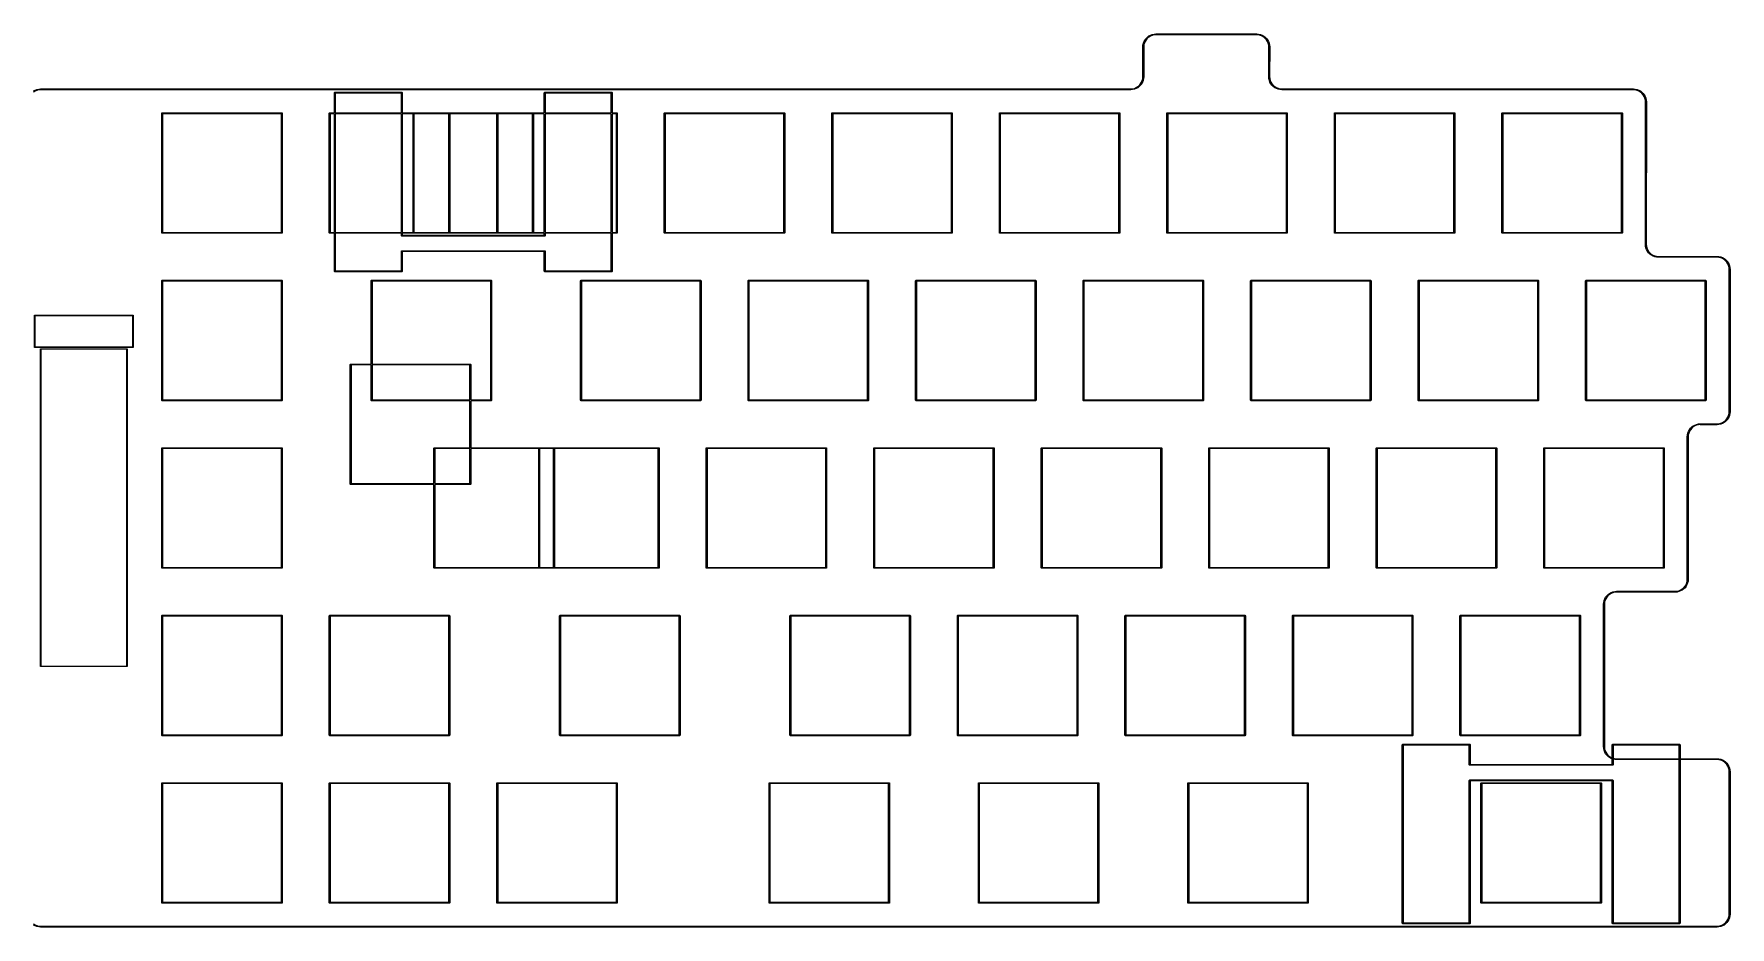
# Model space of a CAD drawing. Extents: x 19 to 403, y -177 to -75.
# Drawn here: x 210.4 to 403.3, y -177.1 to -75.5 of the extents above; entities that cross this region are included whole.
import ezdxf

# ---------------------------------------------------------------- set-up
doc = ezdxf.new("R2010")
doc.units = 0
doc.layers.add('BLACK', color=7, linetype='CONTINUOUS')

msp = doc.modelspace()

# ---------------------------------------------------------------- linework, layer by layer
at = {"layer": 'BLACK', "linetype": 'CONTINUOUS'}
for p, q in [((336.497, -76.9313), (336.512, -76.7209)), ((336.497, -80.3308), (336.497, -76.9313)), ((336.497, -76.9313), (336.497, -76.9313)), ((336.497, -76.9313), (336.497, -76.9313)), ((336.512, -76.7209), (336.557, -76.5147)), ((336.557, -76.5147), (336.63, -76.317)), ((336.609, -76.715), (336.593, -76.9227)), ((336.593, -76.9227), (336.597, -76.9313)), ((336.597, -76.9313), (336.597, -80.3308)), ((336.66, -76.5039), (336.609, -76.715)), ((336.63, -76.317), (336.731, -76.1318)), ((336.743, -76.3034), (336.66, -76.5039)), ((336.731, -76.1318), (336.858, -75.9629)), ((336.856, -76.1184), (336.743, -76.3034)), ((336.997, -75.9533), (336.856, -76.1184)), ((336.858, -75.9629), (337.007, -75.8137)), ((337.162, -75.8124), (336.997, -75.9533)), ((337.007, -75.8137), (337.176, -75.6873)), ((337.347, -75.699), (337.162, -75.8124)), ((337.176, -75.6873), (337.361, -75.5862)), ((337.548, -75.616), (337.347, -75.699)), ((337.361, -75.5862), (337.559, -75.5124)), ((337.759, -75.5653), (337.548, -75.616)), ((337.559, -75.5124), (337.765, -75.4676)), ((337.967, -75.549), (337.759, -75.5653)), ((337.765, -75.4676), (337.975, -75.4525)), ((337.975, -75.5526), (337.967, -75.549)), ((337.975, -75.4525), (337.975, -75.4526)), ((337.975, -75.4526), (337.975, -75.4526)), ((337.975, -75.4526), (337.975, -75.4526)), ((337.975, -75.4526), (349.44, -75.4561)), ((349.44, -75.5561), (337.975, -75.5526)), ((349.44, -75.4561), (349.44, -75.4561)), ((349.44, -75.4561), (349.65, -75.4712)), ((349.448, -75.5525), (349.44, -75.5561)), ((349.44, -75.5561), (349.44, -75.5561)), ((349.44, -75.5561), (349.44, -75.5561)), ((349.656, -75.5689), (349.448, -75.5525)), ((349.65, -75.4712), (349.856, -75.516)), ((349.867, -75.6195), (349.656, -75.5689)), ((349.856, -75.516), (350.054, -75.5898)), ((350.068, -75.7026), (349.867, -75.6195)), ((350.054, -75.5898), (350.239, -75.6909)), ((350.253, -75.816), (350.068, -75.7026)), ((350.239, -75.6909), (350.408, -75.8173)), ((350.418, -75.9569), (350.253, -75.816)), ((350.408, -75.8173), (350.557, -75.9665)), ((350.559, -76.122), (350.418, -75.9569)), ((350.557, -75.9665), (350.684, -76.1354)), ((350.672, -76.307), (350.559, -76.122)), ((350.755, -76.5075), (350.672, -76.307)), ((350.684, -76.1354), (350.785, -76.3206)), ((350.806, -76.7185), (350.755, -76.5075)), ((350.785, -76.3206), (350.859, -76.5182)), ((350.822, -76.9262), (350.806, -76.7185)), ((350.817, -80.327), (350.819, -76.9348)), ((350.819, -76.9348), (350.822, -76.9262)), ((350.859, -76.5182), (350.903, -76.7244)), ((350.903, -76.7244), (350.919, -76.9348)), ((350.919, -76.9349), (350.917, -80.3172)), ((350.919, -76.9348), (350.919, -76.9348)), ((350.919, -76.9348), (350.919, -76.9348)), ((350.919, -76.9348), (350.919, -76.9349)), ((336.238, -81.1421), (336.351, -80.9574)), ((336.351, -80.9574), (336.434, -80.7573)), ((336.464, -80.9439), (336.363, -81.1288)), ((336.434, -80.7573), (336.485, -80.5467)), ((336.538, -80.7466), (336.464, -80.9439)), ((336.485, -80.5467), (336.501, -80.3394)), ((336.501, -80.3394), (336.497, -80.3308)), ((336.582, -80.5409), (336.538, -80.7466)), ((336.597, -80.3308), (336.582, -80.5409)), ((336.597, -80.3308), (336.597, -80.3308)), ((336.597, -80.3308), (336.597, -80.3308)), ((350.821, -80.3362), (350.817, -80.327)), ((350.835, -80.5348), (350.821, -80.3362)), ((350.88, -80.7409), (350.835, -80.5348)), ((350.954, -80.9386), (350.88, -80.7409)), ((350.92, -80.3243), (350.916, -80.333)), ((350.916, -80.333), (350.933, -80.5407)), ((350.917, -80.3172), (350.92, -80.3243)), ((350.933, -80.5407), (350.983, -80.7517)), ((351.055, -81.1238), (350.954, -80.9386)), ((350.983, -80.7517), (351.067, -80.9522)), ((351.067, -80.9522), (351.18, -81.1372)), ((210.511, -81.9551), (210.326, -82.0685)), ((210.339, -81.9434), (210.524, -81.8423)), ((210.711, -81.8721), (210.511, -81.9551)), ((210.524, -81.8423), (210.722, -81.7685)), ((210.922, -81.8214), (210.711, -81.8721)), ((210.722, -81.7685), (210.928, -81.7237)), ((211.13, -81.805), (210.922, -81.8214)), ((210.928, -81.7237), (211.13, -81.7092)), ((211.13, -81.7092), (211.137, -81.7062)), ((211.139, -81.8087), (211.13, -81.805)), ((211.137, -81.7062), (211.143, -81.7087)), ((335.122, -81.8069), (211.139, -81.8087)), ((211.139, -81.8087), (211.139, -81.8087)), ((211.143, -81.7087), (335.122, -81.7069)), ((244.552, -82.1372), (244.567, -82.1019)), ((244.552, -84.4312), (244.552, -82.1372)), ((244.567, -82.1019), (244.602, -82.0872)), ((244.602, -82.0872), (252.222, -82.0872)), ((244.652, -82.1872), (244.652, -84.4312)), ((252.172, -82.1872), (244.652, -82.1872)), ((252.172, -84.4312), (252.172, -82.1872)), ((252.222, -82.0872), (252.257, -82.1019)), ((252.257, -82.1019), (252.272, -82.1372)), ((252.272, -82.1372), (252.272, -84.4312)), ((268.428, -82.1372), (268.443, -82.1019)), ((268.428, -84.4312), (268.428, -82.1372)), ((268.443, -82.1019), (268.478, -82.0872)), ((268.478, -82.0872), (276.098, -82.0872)), ((268.528, -82.1872), (268.528, -84.4312)), ((276.048, -82.1872), (268.528, -82.1872)), ((276.048, -84.4312), (276.048, -82.1872)), ((276.098, -82.0872), (276.133, -82.1019)), ((276.133, -82.1019), (276.148, -82.1372)), ((276.148, -82.1372), (276.148, -84.4312)), ((335.122, -81.7069), (335.122, -81.7069)), ((335.122, -81.7069), (335.13, -81.7104)), ((335.332, -81.7918), (335.122, -81.8068)), ((335.122, -81.8068), (335.122, -81.8069)), ((335.122, -81.8069), (335.122, -81.8069)), ((335.122, -81.8069), (335.122, -81.8069)), ((335.13, -81.7104), (335.338, -81.6941)), ((335.537, -81.747), (335.332, -81.7918)), ((335.338, -81.6941), (335.548, -81.6435)), ((335.735, -81.6734), (335.537, -81.747)), ((335.548, -81.6435), (335.748, -81.5606)), ((335.92, -81.5725), (335.735, -81.6734)), ((335.748, -81.5606), (335.933, -81.4474)), ((336.088, -81.4463), (335.92, -81.5725)), ((335.933, -81.4474), (336.098, -81.3068)), ((336.237, -81.2973), (336.088, -81.4463)), ((336.098, -81.3068), (336.238, -81.1421)), ((336.363, -81.1288), (336.237, -81.2973)), ((351.181, -81.2927), (351.055, -81.1238)), ((351.18, -81.1372), (351.321, -81.3022)), ((351.33, -81.4418), (351.181, -81.2927)), ((351.321, -81.3022), (351.486, -81.4432)), ((351.499, -81.5683), (351.33, -81.4418)), ((351.486, -81.4432), (351.671, -81.5566)), ((351.685, -81.6694), (351.499, -81.5683)), ((351.671, -81.5566), (351.871, -81.6396)), ((351.882, -81.7431), (351.685, -81.6694)), ((351.871, -81.6396), (352.082, -81.6903)), ((352.088, -81.788), (351.882, -81.7431)), ((352.082, -81.6903), (352.29, -81.7067)), ((352.299, -81.8031), (352.088, -81.788)), ((352.29, -81.7067), (352.299, -81.7031)), ((352.299, -81.7031), (392.276, -81.7096)), ((392.276, -81.8096), (352.299, -81.8031)), ((392.276, -81.7096), (392.486, -81.7246)), ((392.284, -81.806), (392.276, -81.8096)), ((392.276, -81.8096), (392.276, -81.8096)), ((392.492, -81.8224), (392.284, -81.806)), ((392.486, -81.7246), (392.692, -81.7695)), ((392.703, -81.873), (392.492, -81.8224)), ((392.692, -81.7695), (392.89, -81.8432)), ((392.904, -81.9561), (392.703, -81.873)), ((392.89, -81.8432), (393.075, -81.9444)), ((393.089, -82.0695), (392.904, -81.9561)), ((393.075, -81.9444), (393.244, -82.0708)), ((393.254, -82.2104), (393.089, -82.0695)), ((393.244, -82.0708), (393.393, -82.22)), ((393.395, -82.3754), (393.254, -82.2104)), ((393.393, -82.22), (393.52, -82.3889)), ((393.508, -82.5605), (393.395, -82.3754)), ((393.591, -82.761), (393.508, -82.5605)), ((393.52, -82.3889), (393.621, -82.574)), ((393.642, -82.972), (393.591, -82.761)), ((393.621, -82.574), (393.694, -82.7717)), ((393.694, -82.7717), (393.739, -82.9779)), ((224.925, -84.4813), (224.94, -84.4459)), ((224.925, -98.0812), (224.925, -84.4813)), ((224.94, -84.4459), (224.975, -84.4312)), ((224.975, -84.4312), (238.575, -84.4312)), ((225.025, -84.5312), (225.025, -98.0312)), ((238.525, -84.5312), (225.025, -84.5312)), ((238.525, -98.0312), (238.525, -84.5312)), ((238.575, -84.4312), (238.61, -84.4459)), ((238.61, -84.4459), (238.625, -84.4813)), ((238.625, -84.4813), (238.625, -98.0812)), ((243.975, -84.4813), (243.99, -84.4459)), ((243.975, -98.0812), (243.975, -84.4813)), ((243.99, -84.4459), (244.025, -84.4312)), ((244.025, -84.4312), (244.552, -84.4312)), ((244.075, -84.5312), (244.075, -98.0312)), ((244.552, -84.5312), (244.075, -84.5312)), ((244.552, -98.0312), (244.552, -84.5312)), ((244.652, -84.4312), (252.172, -84.4312)), ((244.652, -84.5312), (244.652, -98.0312)), ((252.172, -84.5312), (244.652, -84.5312)), ((252.172, -98.0312), (252.172, -84.5312)), ((252.272, -84.4312), (268.428, -84.4312)), ((252.272, -84.5312), (252.272, -98.0312)), ((253.5, -84.5312), (252.272, -84.5312)), ((253.5, -98.0312), (253.5, -84.5312)), ((253.6, -84.5312), (253.6, -98.0312)), ((257.575, -84.5312), (253.6, -84.5312)), ((257.575, -98.0312), (257.575, -84.5312)), ((257.675, -84.5312), (257.675, -98.0312)), ((263.025, -84.5312), (257.675, -84.5312)), ((263.025, -98.0312), (263.025, -84.5312)), ((263.125, -84.5312), (263.125, -98.0312)), ((267.1, -84.5312), (263.125, -84.5312)), ((267.1, -98.0312), (267.1, -84.5312)), ((267.2, -84.5312), (267.2, -98.0312)), ((268.428, -84.5312), (267.2, -84.5312)), ((268.428, -98.0312), (268.428, -84.5312)), ((268.528, -84.4312), (276.048, -84.4312)), ((268.528, -84.5312), (268.528, -98.0312)), ((276.048, -84.5312), (268.528, -84.5312)), ((276.048, -98.0312), (276.048, -84.5312)), ((276.148, -84.4312), (276.675, -84.4312)), ((276.148, -84.5312), (276.148, -98.0312)), ((276.625, -84.5312), (276.148, -84.5312)), ((276.625, -98.0312), (276.625, -84.5312)), ((276.675, -84.4312), (276.71, -84.4459)), ((276.71, -84.4459), (276.725, -84.4813)), ((276.725, -84.4813), (276.725, -98.0812)), ((282.075, -84.4813), (282.09, -84.4459)), ((282.075, -98.0812), (282.075, -84.4813)), ((282.09, -84.4459), (282.125, -84.4312)), ((282.125, -84.4312), (295.725, -84.4312)), ((282.175, -84.5312), (282.175, -98.0312)), ((295.675, -84.5312), (282.175, -84.5312)), ((295.675, -98.0312), (295.675, -84.5312)), ((295.725, -84.4312), (295.76, -84.4459)), ((295.76, -84.4459), (295.775, -84.4813)), ((295.775, -84.4813), (295.775, -98.0812)), ((301.125, -84.4813), (301.14, -84.4459)), ((301.125, -98.0812), (301.125, -84.4813)), ((301.14, -84.4459), (301.175, -84.4312)), ((301.175, -84.4312), (314.775, -84.4312)), ((301.225, -84.5312), (301.225, -98.0312)), ((314.725, -84.5312), (301.225, -84.5312)), ((314.725, -98.0312), (314.725, -84.5312)), ((314.775, -84.4312), (314.81, -84.4459)), ((314.81, -84.4459), (314.825, -84.4813)), ((314.825, -84.4813), (314.825, -98.0812)), ((320.175, -84.4813), (320.19, -84.4459)), ((320.175, -98.0812), (320.175, -84.4813)), ((320.19, -84.4459), (320.225, -84.4312)), ((320.225, -84.4312), (333.825, -84.4312)), ((320.275, -84.5312), (320.275, -98.0312)), ((333.775, -84.5312), (320.275, -84.5312)), ((333.775, -98.0312), (333.775, -84.5312)), ((333.825, -84.4312), (333.86, -84.4459)), ((333.86, -84.4459), (333.875, -84.4813)), ((333.875, -84.4813), (333.875, -98.0812)), ((339.225, -84.4813), (339.24, -84.4459)), ((339.225, -98.0812), (339.225, -84.4813)), ((339.24, -84.4459), (339.275, -84.4312)), ((339.275, -84.4312), (352.875, -84.4312)), ((339.325, -84.5312), (339.325, -98.0312)), ((352.825, -84.5312), (339.325, -84.5312)), ((352.825, -98.0312), (352.825, -84.5312)), ((352.875, -84.4312), (352.91, -84.4459)), ((352.91, -84.4459), (352.925, -84.4813)), ((352.925, -84.4813), (352.925, -98.0812)), ((358.275, -84.4813), (358.29, -84.4459)), ((358.275, -98.0812), (358.275, -84.4813)), ((358.29, -84.4459), (358.325, -84.4312)), ((358.325, -84.4312), (371.925, -84.4312)), ((358.375, -84.5312), (358.375, -98.0312)), ((371.875, -84.5312), (358.375, -84.5312)), ((371.875, -98.0312), (371.875, -84.5312)), ((371.925, -84.4312), (371.96, -84.4459)), ((371.96, -84.4459), (371.975, -84.4813)), ((371.975, -84.4813), (371.975, -98.0812)), ((377.325, -84.4813), (377.34, -84.4459)), ((377.325, -98.0812), (377.325, -84.4813)), ((377.34, -84.4459), (377.375, -84.4312)), ((377.375, -84.4312), (390.975, -84.4312)), ((377.425, -84.5312), (377.425, -98.0312)), ((390.925, -84.5312), (377.425, -84.5312)), ((390.925, -98.0312), (390.925, -84.5312)), ((390.975, -84.4312), (391.01, -84.4459)), ((391.01, -84.4459), (391.025, -84.4813)), ((391.025, -84.4813), (391.025, -98.0812)), ((393.658, -83.1797), (393.642, -82.972)), ((393.65, -99.3763), (393.654, -83.1883)), ((393.654, -83.1883), (393.658, -83.1797)), ((393.739, -82.9779), (393.754, -83.1883)), ((393.754, -83.1883), (393.75, -99.3764)), ((393.754, -83.1883), (393.754, -83.1883)), ((393.754, -83.1883), (393.754, -83.1883)), ((393.754, -83.1883), (393.754, -83.1883)), ((224.94, -98.1166), (224.925, -98.0812)), ((224.975, -98.1312), (224.94, -98.1166)), ((238.575, -98.1312), (224.975, -98.1312)), ((225.025, -98.0312), (238.525, -98.0312)), ((238.61, -98.1166), (238.575, -98.1312)), ((238.625, -98.0812), (238.61, -98.1166)), ((243.99, -98.1166), (243.975, -98.0812)), ((244.025, -98.1312), (243.99, -98.1166)), ((244.552, -98.1312), (244.025, -98.1312)), ((244.075, -98.0312), (244.552, -98.0312)), ((244.552, -102.457), (244.552, -98.1312)), ((244.652, -98.0312), (252.172, -98.0312)), ((252.172, -98.1312), (244.652, -98.1312)), ((244.652, -98.1312), (244.652, -102.407)), ((252.172, -98.3932), (252.172, -98.1312)), ((252.272, -98.0312), (253.5, -98.0312)), ((268.428, -98.1312), (252.272, -98.1312)), ((252.272, -98.1312), (252.272, -98.3432)), ((252.272, -98.3432), (268.428, -98.3432)), ((253.6, -98.0312), (257.575, -98.0312)), ((257.675, -98.0312), (263.025, -98.0312)), ((263.125, -98.0312), (267.1, -98.0312)), ((267.2, -98.0312), (268.428, -98.0312)), ((268.428, -98.3432), (268.428, -98.1312)), ((268.528, -98.0312), (276.048, -98.0312)), ((276.048, -98.1312), (268.528, -98.1312)), ((268.528, -98.1312), (268.528, -98.3932)), ((276.048, -102.407), (276.048, -98.1312)), ((276.148, -98.0312), (276.625, -98.0312)), ((276.675, -98.1312), (276.148, -98.1312)), ((276.148, -98.1312), (276.148, -102.457)), ((276.71, -98.1166), (276.675, -98.1312)), ((276.725, -98.0812), (276.71, -98.1166)), ((282.09, -98.1166), (282.075, -98.0812)), ((282.125, -98.1312), (282.09, -98.1166)), ((295.725, -98.1312), (282.125, -98.1312)), ((282.175, -98.0312), (295.675, -98.0312)), ((295.76, -98.1166), (295.725, -98.1312)), ((295.775, -98.0812), (295.76, -98.1166)), ((301.14, -98.1166), (301.125, -98.0812)), ((301.175, -98.1312), (301.14, -98.1166)), ((314.775, -98.1312), (301.175, -98.1312)), ((301.225, -98.0312), (314.725, -98.0312)), ((314.81, -98.1166), (314.775, -98.1312)), ((314.825, -98.0812), (314.81, -98.1166)), ((320.19, -98.1166), (320.175, -98.0812)), ((320.225, -98.1312), (320.19, -98.1166)), ((333.825, -98.1312), (320.225, -98.1312)), ((320.275, -98.0312), (333.775, -98.0312)), ((333.86, -98.1166), (333.825, -98.1312)), ((333.875, -98.0812), (333.86, -98.1166)), ((339.24, -98.1166), (339.225, -98.0812)), ((339.275, -98.1312), (339.24, -98.1166)), ((352.875, -98.1312), (339.275, -98.1312)), ((339.325, -98.0312), (352.825, -98.0312)), ((352.91, -98.1166), (352.875, -98.1312)), ((352.925, -98.0812), (352.91, -98.1166)), ((358.29, -98.1166), (358.275, -98.0812)), ((358.325, -98.1312), (358.29, -98.1166)), ((371.925, -98.1312), (358.325, -98.1312)), ((358.375, -98.0312), (371.875, -98.0312)), ((371.96, -98.1166), (371.925, -98.1312)), ((371.975, -98.0812), (371.96, -98.1166)), ((377.34, -98.1166), (377.325, -98.0812)), ((377.375, -98.1312), (377.34, -98.1166)), ((390.975, -98.1312), (377.375, -98.1312)), ((377.425, -98.0312), (390.925, -98.0312)), ((391.01, -98.1166), (390.975, -98.1312)), ((391.025, -98.0812), (391.01, -98.1166)), ((252.187, -98.4286), (252.172, -98.3932)), ((252.172, -100.171), (252.187, -100.136)), ((252.172, -102.407), (252.172, -100.171)), ((252.222, -98.4432), (252.187, -98.4286)), ((252.187, -100.136), (252.222, -100.121)), ((268.478, -98.4432), (252.222, -98.4432)), ((252.222, -100.121), (268.478, -100.121)), ((268.428, -100.221), (252.272, -100.221)), ((252.272, -100.221), (252.272, -102.457)), ((268.428, -102.457), (268.428, -100.221)), ((268.513, -98.4286), (268.478, -98.4432)), ((268.478, -100.121), (268.513, -100.136)), ((268.528, -98.3932), (268.513, -98.4286)), ((268.513, -100.136), (268.528, -100.171)), ((268.528, -100.171), (268.528, -102.407)), ((393.65, -99.3764), (393.65, -99.3763)), ((393.665, -99.5868), (393.65, -99.3764)), ((393.65, -99.3764), (393.65, -99.3764)), ((393.65, -99.3764), (393.65, -99.3764)), ((393.71, -99.793), (393.665, -99.5868)), ((393.784, -99.9906), (393.71, -99.793)), ((393.75, -99.3764), (393.747, -99.385)), ((393.747, -99.385), (393.763, -99.5927)), ((393.763, -99.5927), (393.814, -99.8037)), ((393.885, -100.176), (393.784, -99.9906)), ((393.814, -99.8037), (393.897, -100.004)), ((394.012, -100.345), (393.885, -100.176)), ((393.897, -100.004), (394.01, -100.189)), ((394.01, -100.189), (394.151, -100.354)), ((394.161, -100.494), (394.012, -100.345)), ((394.151, -100.354), (394.316, -100.495)), ((394.33, -100.62), (394.161, -100.494)), ((394.316, -100.495), (394.501, -100.609)), ((394.515, -100.721), (394.33, -100.62)), ((394.501, -100.609), (394.702, -100.692)), ((394.712, -100.795), (394.515, -100.721)), ((394.702, -100.692), (394.913, -100.742)), ((394.919, -100.84), (394.712, -100.795)), ((394.913, -100.742), (395.12, -100.759)), ((395.129, -100.855), (394.919, -100.84)), ((395.12, -100.759), (395.129, -100.755)), ((395.129, -100.755), (395.129, -100.755)), ((395.129, -100.755), (395.129, -100.755)), ((395.129, -100.755), (401.796, -100.757)), ((401.796, -100.857), (395.129, -100.855)), ((395.129, -100.855), (395.129, -100.855)), ((401.796, -100.757), (401.796, -100.757)), ((401.796, -100.757), (402.006, -100.772)), ((401.804, -100.853), (401.796, -100.857)), ((401.796, -100.857), (401.796, -100.857)), ((401.796, -100.857), (401.796, -100.857)), ((402.012, -100.869), (401.804, -100.853)), ((402.006, -100.772), (402.212, -100.817)), ((402.223, -100.92), (402.012, -100.869)), ((402.212, -100.817), (402.41, -100.89)), ((402.424, -101.003), (402.223, -100.92)), ((402.41, -100.89), (402.595, -100.991)), ((402.609, -101.117), (402.424, -101.003)), ((402.595, -100.991), (402.764, -101.118)), ((402.774, -101.257), (402.609, -101.117)), ((402.764, -101.118), (402.913, -101.267)), ((402.915, -101.423), (402.774, -101.257)), ((402.913, -101.267), (403.04, -101.436)), ((403.028, -101.608), (402.915, -101.423)), ((403.111, -101.808), (403.028, -101.608)), ((403.04, -101.436), (403.141, -101.621)), ((403.162, -102.019), (403.111, -101.808)), ((403.141, -101.621), (403.215, -101.819)), ((403.178, -102.227), (403.162, -102.019)), ((403.175, -102.235), (403.178, -102.227)), ((403.215, -101.819), (403.26, -102.025)), ((403.26, -102.025), (403.275, -102.235)), ((224.925, -103.531), (224.94, -103.496)), ((224.925, -117.131), (224.925, -103.531)), ((224.94, -103.496), (224.975, -103.481)), ((224.975, -103.481), (238.575, -103.481)), ((225.025, -103.581), (225.025, -117.081)), ((238.525, -103.581), (225.025, -103.581)), ((238.525, -117.081), (238.525, -103.581)), ((238.575, -103.481), (238.61, -103.496)), ((238.61, -103.496), (238.625, -103.531)), ((238.625, -103.531), (238.625, -117.131)), ((244.567, -102.493), (244.552, -102.457)), ((244.602, -102.507), (244.567, -102.493)), ((252.222, -102.507), (244.602, -102.507)), ((244.652, -102.407), (252.172, -102.407)), ((248.737, -103.531), (248.752, -103.496)), ((248.737, -113.006), (248.737, -103.531)), ((248.752, -103.496), (248.787, -103.481)), ((248.787, -103.481), (262.387, -103.481)), ((262.337, -103.581), (248.837, -103.581)), ((248.837, -103.581), (248.837, -113.006)), ((252.257, -102.493), (252.222, -102.507)), ((252.272, -102.457), (252.257, -102.493)), ((262.337, -117.081), (262.337, -103.581)), ((262.387, -103.481), (262.423, -103.496)), ((262.423, -103.496), (262.438, -103.531)), ((262.438, -103.531), (262.438, -117.131)), ((268.443, -102.493), (268.428, -102.457)), ((268.478, -102.507), (268.443, -102.493)), ((276.098, -102.507), (268.478, -102.507)), ((268.528, -102.407), (276.048, -102.407)), ((272.55, -103.531), (272.565, -103.496)), ((272.55, -117.131), (272.55, -103.531)), ((272.565, -103.496), (272.6, -103.481)), ((272.6, -103.481), (286.2, -103.481)), ((272.65, -103.581), (272.65, -117.081)), ((286.15, -103.581), (272.65, -103.581)), ((276.133, -102.493), (276.098, -102.507)), ((276.148, -102.457), (276.133, -102.493)), ((286.15, -117.081), (286.15, -103.581)), ((286.2, -103.481), (286.235, -103.496)), ((286.235, -103.496), (286.25, -103.531)), ((286.25, -103.531), (286.25, -117.131)), ((291.6, -103.531), (291.615, -103.496)), ((291.6, -117.131), (291.6, -103.531)), ((291.615, -103.496), (291.65, -103.481)), ((291.65, -103.481), (305.25, -103.481)), ((291.7, -103.581), (291.7, -117.081)), ((305.2, -103.581), (291.7, -103.581)), ((305.2, -117.081), (305.2, -103.581)), ((305.25, -103.481), (305.285, -103.496)), ((305.285, -103.496), (305.3, -103.531)), ((305.3, -103.531), (305.3, -117.131)), ((310.65, -103.531), (310.665, -103.496)), ((310.65, -117.131), (310.65, -103.531)), ((310.665, -103.496), (310.7, -103.481)), ((310.7, -103.481), (324.3, -103.481)), ((310.75, -103.581), (310.75, -117.081)), ((324.25, -103.581), (310.75, -103.581)), ((324.25, -117.081), (324.25, -103.581)), ((324.3, -103.481), (324.335, -103.496)), ((324.335, -103.496), (324.35, -103.531)), ((324.35, -103.531), (324.35, -117.131)), ((329.7, -103.531), (329.715, -103.496)), ((329.7, -117.131), (329.7, -103.531)), ((329.715, -103.496), (329.75, -103.481)), ((329.75, -103.481), (343.35, -103.481)), ((329.8, -103.581), (329.8, -117.081)), ((343.3, -103.581), (329.8, -103.581)), ((343.3, -117.081), (343.3, -103.581)), ((343.35, -103.481), (343.385, -103.496)), ((343.385, -103.496), (343.4, -103.531)), ((343.4, -103.531), (343.4, -117.131)), ((348.75, -103.531), (348.765, -103.496)), ((348.75, -117.131), (348.75, -103.531)), ((348.765, -103.496), (348.8, -103.481)), ((348.8, -103.481), (362.4, -103.481)), ((348.85, -103.581), (348.85, -117.081)), ((362.35, -103.581), (348.85, -103.581)), ((362.35, -117.081), (362.35, -103.581)), ((362.4, -103.481), (362.435, -103.496)), ((362.435, -103.496), (362.45, -103.531)), ((362.45, -103.531), (362.45, -117.131)), ((367.8, -103.531), (367.815, -103.496)), ((367.8, -117.131), (367.8, -103.531)), ((367.815, -103.496), (367.85, -103.481)), ((367.85, -103.481), (381.45, -103.481)), ((367.9, -103.581), (367.9, -117.081)), ((381.4, -103.581), (367.9, -103.581)), ((381.4, -117.081), (381.4, -103.581)), ((381.45, -103.481), (381.485, -103.496)), ((381.485, -103.496), (381.5, -103.531)), ((381.5, -103.531), (381.5, -117.131)), ((386.85, -103.531), (386.865, -103.496)), ((386.85, -117.131), (386.85, -103.531)), ((386.865, -103.496), (386.9, -103.481)), ((386.9, -103.481), (400.5, -103.481)), ((386.95, -103.581), (386.95, -117.081)), ((400.45, -103.581), (386.95, -103.581)), ((400.45, -117.081), (400.45, -103.581)), ((400.5, -103.481), (400.535, -103.496)), ((400.535, -103.496), (400.55, -103.531)), ((400.55, -103.531), (400.55, -117.131)), ((403.176, -118.427), (403.175, -102.235)), ((403.175, -102.235), (403.175, -102.235)), ((403.175, -102.235), (403.175, -102.235)), ((403.275, -102.235), (403.275, -102.235)), ((403.275, -102.235), (403.276, -118.427)), ((210.434, -107.483), (210.441, -107.466)), ((210.434, -111.084), (210.434, -107.483)), ((210.441, -107.466), (210.459, -107.459)), ((210.459, -107.459), (221.659, -107.459)), ((210.484, -107.508), (210.484, -111.058)), ((221.634, -107.508), (210.484, -107.508)), ((221.634, -111.058), (221.634, -107.508)), ((221.659, -107.459), (221.676, -107.466)), ((221.676, -107.466), (221.684, -107.483)), ((221.684, -107.483), (221.684, -111.084)), ((210.441, -111.101), (210.434, -111.084)), ((210.459, -111.108), (210.441, -111.101)), ((221.659, -111.108), (210.459, -111.108)), ((210.484, -111.058), (221.634, -111.058)), ((211.134, -111.299), (211.141, -111.282)), ((211.134, -147.399), (211.134, -111.299)), ((211.141, -111.282), (211.159, -111.274)), ((211.159, -111.274), (220.959, -111.274)), ((211.184, -111.325), (211.184, -147.374)), ((220.934, -111.325), (211.184, -111.325)), ((220.934, -147.374), (220.934, -111.325)), ((220.959, -111.274), (220.976, -111.282)), ((220.976, -111.282), (220.984, -111.299)), ((220.984, -111.299), (220.984, -147.399)), ((221.676, -111.101), (221.659, -111.108)), ((221.684, -111.084), (221.676, -111.101)), ((246.356, -113.056), (246.371, -113.021)), ((246.356, -126.656), (246.356, -113.056)), ((246.371, -113.021), (246.406, -113.006)), ((246.406, -113.006), (248.737, -113.006)), ((246.456, -113.106), (246.456, -126.606)), ((248.737, -113.106), (246.456, -113.106)), ((248.737, -117.131), (248.737, -113.106)), ((248.837, -113.006), (260.006, -113.006)), ((248.837, -113.106), (248.837, -117.081)), ((259.956, -113.106), (248.837, -113.106)), ((259.956, -117.081), (259.956, -113.106)), ((260.006, -113.006), (260.042, -113.021)), ((260.042, -113.021), (260.056, -113.056)), ((260.056, -113.056), (260.056, -117.081)), ((224.94, -117.167), (224.925, -117.131)), ((224.975, -117.181), (224.94, -117.167)), ((238.575, -117.181), (224.975, -117.181)), ((225.025, -117.081), (238.525, -117.081)), ((238.61, -117.167), (238.575, -117.181)), ((238.625, -117.131), (238.61, -117.167)), ((248.752, -117.167), (248.737, -117.131)), ((248.787, -117.181), (248.752, -117.167)), ((259.956, -117.181), (248.787, -117.181)), ((248.837, -117.081), (259.956, -117.081)), ((259.956, -122.531), (259.956, -117.181)), ((260.056, -117.081), (262.337, -117.081)), ((262.387, -117.181), (260.056, -117.181)), ((260.056, -117.181), (260.056, -122.531)), ((262.423, -117.167), (262.387, -117.181)), ((262.438, -117.131), (262.423, -117.167)), ((272.565, -117.167), (272.55, -117.131)), ((272.6, -117.181), (272.565, -117.167)), ((286.2, -117.181), (272.6, -117.181)), ((272.65, -117.081), (286.15, -117.081)), ((286.235, -117.167), (286.2, -117.181)), ((286.25, -117.131), (286.235, -117.167)), ((291.615, -117.167), (291.6, -117.131)), ((291.65, -117.181), (291.615, -117.167)), ((305.25, -117.181), (291.65, -117.181)), ((291.7, -117.081), (305.2, -117.081)), ((305.285, -117.167), (305.25, -117.181)), ((305.3, -117.131), (305.285, -117.167)), ((310.665, -117.167), (310.65, -117.131)), ((310.7, -117.181), (310.665, -117.167)), ((324.3, -117.181), (310.7, -117.181)), ((310.75, -117.081), (324.25, -117.081)), ((324.335, -117.167), (324.3, -117.181)), ((324.35, -117.131), (324.335, -117.167)), ((329.715, -117.167), (329.7, -117.131)), ((329.75, -117.181), (329.715, -117.167)), ((343.35, -117.181), (329.75, -117.181)), ((329.8, -117.081), (343.3, -117.081)), ((343.385, -117.167), (343.35, -117.181)), ((343.4, -117.131), (343.385, -117.167)), ((348.765, -117.167), (348.75, -117.131)), ((348.8, -117.181), (348.765, -117.167)), ((362.4, -117.181), (348.8, -117.181)), ((348.85, -117.081), (362.35, -117.081)), ((362.435, -117.167), (362.4, -117.181)), ((362.45, -117.131), (362.435, -117.167)), ((367.815, -117.167), (367.8, -117.131)), ((367.85, -117.181), (367.815, -117.167)), ((381.45, -117.181), (367.85, -117.181)), ((367.9, -117.081), (381.4, -117.081)), ((381.485, -117.167), (381.45, -117.181)), ((381.5, -117.131), (381.485, -117.167)), ((386.865, -117.167), (386.85, -117.131)), ((386.9, -117.181), (386.865, -117.167)), ((400.5, -117.181), (386.9, -117.181)), ((386.95, -117.081), (400.45, -117.081)), ((400.535, -117.167), (400.5, -117.181)), ((400.55, -117.131), (400.535, -117.167)), ((402.425, -119.659), (402.61, -119.546)), ((402.766, -119.545), (402.597, -119.671)), ((402.61, -119.546), (402.775, -119.405)), ((402.915, -119.396), (402.766, -119.545)), ((402.775, -119.405), (402.916, -119.24)), ((403.041, -119.227), (402.915, -119.396)), ((402.916, -119.24), (403.029, -119.055)), ((403.029, -119.055), (403.113, -118.855)), ((403.142, -119.041), (403.041, -119.227)), ((403.113, -118.855), (403.163, -118.644)), ((403.216, -118.844), (403.142, -119.041)), ((403.163, -118.644), (403.18, -118.436)), ((403.18, -118.436), (403.176, -118.427)), ((403.261, -118.638), (403.216, -118.844)), ((403.276, -118.427), (403.261, -118.638)), ((403.276, -118.427), (403.276, -118.427)), ((403.276, -118.427), (403.276, -118.427)), ((398.411, -137.476), (398.413, -121.285)), ((398.413, -121.285), (398.428, -121.074)), ((398.413, -121.285), (398.413, -121.285)), ((398.428, -121.074), (398.473, -120.868)), ((398.473, -120.868), (398.547, -120.671)), ((398.526, -121.069), (398.51, -121.276)), ((398.51, -121.276), (398.513, -121.285)), ((398.513, -121.285), (398.511, -137.476)), ((398.513, -121.285), (398.513, -121.285)), ((398.513, -121.285), (398.513, -121.285)), ((398.577, -120.857), (398.526, -121.069)), ((398.547, -120.671), (398.648, -120.485)), ((398.66, -120.657), (398.577, -120.857)), ((398.648, -120.485), (398.774, -120.316)), ((398.773, -120.472), (398.66, -120.657)), ((398.914, -120.307), (398.773, -120.472)), ((398.774, -120.316), (398.924, -120.167)), ((399.079, -120.166), (398.914, -120.307)), ((398.924, -120.167), (399.093, -120.041)), ((399.264, -120.053), (399.079, -120.166)), ((399.093, -120.041), (399.278, -119.94)), ((399.465, -119.969), (399.264, -120.053)), ((399.278, -119.94), (399.475, -119.866)), ((399.676, -119.919), (399.465, -119.969)), ((399.475, -119.866), (399.682, -119.821)), ((399.883, -119.902), (399.676, -119.919)), ((399.682, -119.821), (399.892, -119.806)), ((399.892, -119.906), (399.883, -119.902)), ((399.892, -119.806), (399.892, -119.806)), ((399.892, -119.806), (401.797, -119.806)), ((401.797, -119.906), (399.892, -119.906)), ((401.797, -119.806), (401.797, -119.806)), ((401.797, -119.806), (401.797, -119.806)), ((401.797, -119.806), (401.806, -119.809)), ((402.008, -119.891), (401.797, -119.906)), ((401.797, -119.906), (401.797, -119.906)), ((401.806, -119.809), (402.014, -119.793)), ((402.214, -119.846), (402.008, -119.891)), ((402.014, -119.793), (402.225, -119.742)), ((402.411, -119.772), (402.214, -119.846)), ((402.225, -119.742), (402.425, -119.659)), ((402.597, -119.671), (402.411, -119.772)), ((224.925, -122.581), (224.94, -122.546)), ((224.925, -136.181), (224.925, -122.581)), ((224.94, -122.546), (224.975, -122.531)), ((224.975, -122.531), (238.575, -122.531)), ((225.025, -122.631), (225.025, -136.131)), ((238.525, -122.631), (225.025, -122.631)), ((238.525, -136.131), (238.525, -122.631)), ((238.575, -122.531), (238.61, -122.546)), ((238.61, -122.546), (238.625, -122.581)), ((238.625, -122.581), (238.625, -136.181)), ((255.881, -122.581), (255.896, -122.546)), ((255.881, -126.606), (255.881, -122.581)), ((255.896, -122.546), (255.931, -122.531)), ((255.931, -122.531), (259.956, -122.531)), ((255.981, -122.631), (255.981, -126.606)), ((259.956, -122.631), (255.981, -122.631)), ((259.956, -126.606), (259.956, -122.631)), ((260.056, -122.531), (281.438, -122.531)), ((267.787, -122.631), (260.056, -122.631)), ((260.056, -122.631), (260.056, -126.656)), ((267.787, -136.131), (267.787, -122.631)), ((267.887, -122.631), (267.887, -136.131)), ((269.481, -122.631), (267.887, -122.631)), ((269.481, -136.131), (269.481, -122.631)), ((269.581, -122.631), (269.581, -136.131)), ((281.387, -122.631), (269.581, -122.631)), ((281.387, -136.131), (281.387, -122.631)), ((281.438, -122.531), (281.473, -122.546)), ((281.473, -122.546), (281.488, -122.581)), ((281.488, -122.581), (281.488, -136.181)), ((286.837, -122.581), (286.852, -122.546)), ((286.837, -136.181), (286.837, -122.581)), ((286.852, -122.546), (286.887, -122.531)), ((286.887, -122.531), (300.488, -122.531)), ((286.938, -122.631), (286.938, -136.131)), ((300.438, -122.631), (286.938, -122.631)), ((300.438, -136.131), (300.438, -122.631)), ((300.488, -122.531), (300.523, -122.546)), ((300.523, -122.546), (300.537, -122.581)), ((300.537, -122.581), (300.537, -136.181)), ((305.887, -122.581), (305.902, -122.546)), ((305.887, -136.181), (305.887, -122.581)), ((305.902, -122.546), (305.938, -122.531)), ((305.938, -122.531), (319.537, -122.531)), ((305.988, -122.631), (305.988, -136.131)), ((319.488, -122.631), (305.988, -122.631)), ((319.488, -136.131), (319.488, -122.631)), ((319.537, -122.531), (319.573, -122.546)), ((319.573, -122.546), (319.587, -122.581)), ((319.587, -122.581), (319.587, -136.181)), ((324.938, -122.581), (324.952, -122.546)), ((324.938, -136.181), (324.938, -122.581)), ((324.952, -122.546), (324.988, -122.531)), ((324.988, -122.531), (338.587, -122.531)), ((325.037, -122.631), (325.037, -136.131)), ((338.537, -122.631), (325.037, -122.631)), ((338.537, -136.131), (338.537, -122.631)), ((338.587, -122.531), (338.623, -122.546)), ((338.623, -122.546), (338.637, -122.581)), ((338.637, -122.581), (338.637, -136.181)), ((343.988, -122.581), (344.002, -122.546)), ((343.988, -136.181), (343.988, -122.581)), ((344.002, -122.546), (344.037, -122.531)), ((344.037, -122.531), (357.637, -122.531)), ((344.087, -122.631), (344.087, -136.131)), ((357.587, -122.631), (344.087, -122.631)), ((357.587, -136.131), (357.587, -122.631)), ((357.637, -122.531), (357.673, -122.546)), ((357.673, -122.546), (357.688, -122.581)), ((357.688, -122.581), (357.688, -136.181)), ((363.037, -122.581), (363.052, -122.546)), ((363.037, -136.181), (363.037, -122.581)), ((363.052, -122.546), (363.087, -122.531)), ((363.087, -122.531), (376.688, -122.531)), ((363.137, -122.631), (363.137, -136.131)), ((376.637, -122.631), (363.137, -122.631)), ((376.637, -136.131), (376.637, -122.631)), ((376.688, -122.531), (376.723, -122.546)), ((376.723, -122.546), (376.738, -122.581)), ((376.738, -122.581), (376.738, -136.181)), ((382.087, -122.581), (382.102, -122.546)), ((382.087, -136.181), (382.087, -122.581)), ((382.102, -122.546), (382.137, -122.531)), ((382.137, -122.531), (395.737, -122.531)), ((382.188, -122.631), (382.188, -136.131)), ((395.688, -122.631), (382.188, -122.631)), ((395.688, -136.131), (395.688, -122.631)), ((395.737, -122.531), (395.773, -122.546)), ((395.773, -122.546), (395.787, -122.581)), ((395.787, -122.581), (395.787, -136.181)), ((246.371, -126.692), (246.356, -126.656)), ((246.406, -126.706), (246.371, -126.692)), ((255.881, -126.706), (246.406, -126.706)), ((246.456, -126.606), (255.881, -126.606)), ((255.881, -136.181), (255.881, -126.706)), ((255.981, -126.606), (259.956, -126.606)), ((260.006, -126.706), (255.981, -126.706)), ((255.981, -126.706), (255.981, -136.131)), ((260.042, -126.692), (260.006, -126.706)), ((260.056, -126.656), (260.042, -126.692)), ((224.94, -136.217), (224.925, -136.181)), ((224.975, -136.231), (224.94, -136.217)), ((238.575, -136.231), (224.975, -136.231)), ((225.025, -136.131), (238.525, -136.131)), ((238.61, -136.217), (238.575, -136.231)), ((238.625, -136.181), (238.61, -136.217)), ((255.896, -136.217), (255.881, -136.181)), ((255.931, -136.231), (255.896, -136.217)), ((281.438, -136.231), (255.931, -136.231)), ((255.981, -136.131), (267.787, -136.131)), ((267.887, -136.131), (269.481, -136.131)), ((269.581, -136.131), (281.387, -136.131)), ((281.473, -136.217), (281.438, -136.231)), ((281.488, -136.181), (281.473, -136.217)), ((286.852, -136.217), (286.837, -136.181)), ((286.887, -136.231), (286.852, -136.217)), ((300.488, -136.231), (286.887, -136.231)), ((286.938, -136.131), (300.438, -136.131)), ((300.523, -136.217), (300.488, -136.231)), ((300.537, -136.181), (300.523, -136.217)), ((305.902, -136.217), (305.887, -136.181)), ((305.938, -136.231), (305.902, -136.217)), ((319.537, -136.231), (305.938, -136.231)), ((305.988, -136.131), (319.488, -136.131)), ((319.573, -136.217), (319.537, -136.231)), ((319.587, -136.181), (319.573, -136.217)), ((324.952, -136.217), (324.938, -136.181)), ((324.988, -136.231), (324.952, -136.217)), ((338.587, -136.231), (324.988, -136.231)), ((325.037, -136.131), (338.537, -136.131)), ((338.623, -136.217), (338.587, -136.231)), ((338.637, -136.181), (338.623, -136.217)), ((344.002, -136.217), (343.988, -136.181)), ((344.037, -136.231), (344.002, -136.217)), ((357.637, -136.231), (344.037, -136.231)), ((344.087, -136.131), (357.587, -136.131)), ((357.673, -136.217), (357.637, -136.231)), ((357.688, -136.181), (357.673, -136.217)), ((363.052, -136.217), (363.037, -136.181)), ((363.087, -136.231), (363.052, -136.217)), ((376.688, -136.231), (363.087, -136.231)), ((363.137, -136.131), (376.637, -136.131)), ((376.723, -136.217), (376.688, -136.231)), ((376.738, -136.181), (376.723, -136.217)), ((382.102, -136.217), (382.087, -136.181)), ((382.137, -136.231), (382.102, -136.217)), ((395.737, -136.231), (382.137, -136.231)), ((382.188, -136.131), (395.688, -136.131)), ((395.773, -136.217), (395.737, -136.231)), ((395.787, -136.181), (395.773, -136.217)), ((389.95, -138.917), (390.156, -138.872)), ((390.156, -138.872), (390.366, -138.857)), ((390.366, -138.857), (397.032, -138.855)), ((390.366, -138.857), (390.366, -138.857)), ((397.032, -138.855), (397.032, -138.855)), ((397.032, -138.855), (397.032, -138.855)), ((397.032, -138.855), (397.041, -138.858)), ((397.041, -138.858), (397.249, -138.842)), ((397.249, -138.842), (397.46, -138.791)), ((397.647, -138.821), (397.449, -138.895)), ((397.46, -138.791), (397.66, -138.708)), ((397.832, -138.72), (397.647, -138.821)), ((397.66, -138.708), (397.845, -138.595)), ((398.001, -138.594), (397.832, -138.72)), ((397.845, -138.595), (398.01, -138.454)), ((398.15, -138.444), (398.001, -138.594)), ((398.01, -138.454), (398.151, -138.289)), ((398.276, -138.275), (398.15, -138.444)), ((398.151, -138.289), (398.265, -138.104)), ((398.265, -138.104), (398.348, -137.903)), ((398.377, -138.09), (398.276, -138.275)), ((398.348, -137.903), (398.398, -137.692)), ((398.451, -137.893), (398.377, -138.09)), ((398.398, -137.692), (398.415, -137.485)), ((398.415, -137.485), (398.411, -137.476)), ((398.411, -137.476), (398.411, -137.476)), ((398.496, -137.686), (398.451, -137.893)), ((398.511, -137.476), (398.496, -137.686)), ((388.886, -156.529), (388.888, -140.336)), ((388.888, -140.336), (388.903, -140.126)), ((388.888, -140.336), (388.888, -140.336)), ((388.903, -140.126), (388.948, -139.92)), ((388.948, -139.92), (389.021, -139.722)), ((389, -140.12), (388.984, -140.327)), ((388.984, -140.327), (388.988, -140.336)), ((388.988, -140.336), (388.986, -156.529)), ((388.988, -140.336), (388.988, -140.336)), ((388.988, -140.336), (388.988, -140.336)), ((389.051, -139.909), (389, -140.12)), ((389.021, -139.722), (389.122, -139.537)), ((389.134, -139.708), (389.051, -139.909)), ((389.122, -139.537), (389.249, -139.368)), ((389.248, -139.523), (389.134, -139.708)), ((389.389, -139.358), (389.248, -139.523)), ((389.249, -139.368), (389.398, -139.219)), ((389.554, -139.217), (389.389, -139.358)), ((389.398, -139.219), (389.567, -139.092)), ((389.739, -139.104), (389.554, -139.217)), ((389.567, -139.092), (389.752, -138.991)), ((389.939, -139.021), (389.739, -139.104)), ((389.752, -138.991), (389.95, -138.917)), ((390.15, -138.97), (389.939, -139.021)), ((390.358, -138.954), (390.15, -138.97)), ((390.366, -138.957), (390.358, -138.954)), ((397.032, -138.955), (390.366, -138.957)), ((390.366, -138.957), (390.366, -138.957)), ((390.366, -138.957), (390.366, -138.957)), ((397.243, -138.94), (397.032, -138.955)), ((397.032, -138.955), (397.032, -138.955)), ((397.449, -138.895), (397.243, -138.94)), ((224.925, -141.631), (224.94, -141.596)), ((224.925, -155.231), (224.925, -141.631)), ((224.94, -141.596), (224.975, -141.581)), ((224.975, -141.581), (238.575, -141.581)), ((225.025, -141.681), (225.025, -155.181)), ((238.525, -141.681), (225.025, -141.681)), ((238.525, -155.181), (238.525, -141.681)), ((238.575, -141.581), (238.61, -141.596)), ((238.61, -141.596), (238.625, -141.631)), ((238.625, -141.631), (238.625, -155.231)), ((243.975, -141.631), (243.99, -141.596)), ((243.975, -155.231), (243.975, -141.631)), ((243.99, -141.596), (244.025, -141.581)), ((244.025, -141.581), (257.625, -141.581)), ((244.075, -141.681), (244.075, -155.181)), ((257.575, -141.681), (244.075, -141.681)), ((257.575, -155.181), (257.575, -141.681)), ((257.625, -141.581), (257.66, -141.596)), ((257.66, -141.596), (257.675, -141.631)), ((257.675, -141.631), (257.675, -155.231)), ((270.169, -141.631), (270.183, -141.596)), ((270.169, -155.231), (270.169, -141.631)), ((270.183, -141.596), (270.219, -141.581)), ((270.219, -141.581), (283.819, -141.581)), ((270.269, -141.681), (270.269, -155.181)), ((283.769, -141.681), (270.269, -141.681)), ((283.769, -155.181), (283.769, -141.681)), ((283.819, -141.581), (283.854, -141.596)), ((283.854, -141.596), (283.869, -141.631)), ((283.869, -141.631), (283.869, -155.231)), ((296.363, -141.631), (296.377, -141.596)), ((296.363, -155.231), (296.363, -141.631)), ((296.377, -141.596), (296.412, -141.581)), ((296.412, -141.581), (310.012, -141.581)), ((296.462, -141.681), (296.462, -155.181)), ((309.962, -141.681), (296.462, -141.681)), ((309.962, -155.181), (309.962, -141.681)), ((310.012, -141.581), (310.048, -141.596)), ((310.048, -141.596), (310.062, -141.631)), ((310.062, -141.631), (310.062, -155.231)), ((315.412, -141.631), (315.427, -141.596)), ((315.412, -155.231), (315.412, -141.631)), ((315.427, -141.596), (315.462, -141.581)), ((315.462, -141.581), (329.062, -141.581)), ((315.512, -141.681), (315.512, -155.181)), ((329.012, -141.681), (315.512, -141.681)), ((329.012, -155.181), (329.012, -141.681)), ((329.062, -141.581), (329.098, -141.596)), ((329.098, -141.596), (329.113, -141.631)), ((329.113, -141.631), (329.113, -155.231)), ((334.462, -141.631), (334.477, -141.596)), ((334.462, -155.231), (334.462, -141.631)), ((334.477, -141.596), (334.512, -141.581)), ((334.512, -141.581), (348.113, -141.581)), ((334.562, -141.681), (334.562, -155.181)), ((348.062, -141.681), (334.562, -141.681)), ((348.062, -155.181), (348.062, -141.681)), ((348.113, -141.581), (348.148, -141.596)), ((348.148, -141.596), (348.162, -141.631)), ((348.162, -141.631), (348.162, -155.231)), ((353.512, -141.631), (353.527, -141.596)), ((353.512, -155.231), (353.512, -141.631)), ((353.527, -141.596), (353.562, -141.581)), ((353.562, -141.581), (367.162, -141.581)), ((353.613, -141.681), (353.613, -155.181)), ((367.113, -141.681), (353.613, -141.681)), ((367.113, -155.181), (367.113, -141.681)), ((367.162, -141.581), (367.198, -141.596)), ((367.198, -141.596), (367.212, -141.631)), ((367.212, -141.631), (367.212, -155.231)), ((372.562, -141.631), (372.577, -141.596)), ((372.562, -155.231), (372.562, -141.631)), ((372.577, -141.596), (372.613, -141.581)), ((372.613, -141.581), (386.212, -141.581)), ((372.662, -141.681), (372.662, -155.181)), ((386.162, -141.681), (372.662, -141.681)), ((386.162, -155.181), (386.162, -141.681)), ((386.212, -141.581), (386.248, -141.596)), ((386.248, -141.596), (386.262, -141.631)), ((386.262, -141.631), (386.262, -155.231)), ((211.141, -147.417), (211.134, -147.399)), ((211.159, -147.424), (211.141, -147.417)), ((220.959, -147.424), (211.159, -147.424)), ((211.184, -147.374), (220.934, -147.374)), ((220.976, -147.417), (220.959, -147.424)), ((220.984, -147.399), (220.976, -147.417)), ((224.94, -155.267), (224.925, -155.231)), ((224.975, -155.281), (224.94, -155.267)), ((238.575, -155.281), (224.975, -155.281)), ((225.025, -155.181), (238.525, -155.181)), ((238.61, -155.267), (238.575, -155.281)), ((238.625, -155.231), (238.61, -155.267)), ((243.99, -155.267), (243.975, -155.231)), ((244.025, -155.281), (243.99, -155.267)), ((257.625, -155.281), (244.025, -155.281)), ((244.075, -155.181), (257.575, -155.181)), ((257.66, -155.267), (257.625, -155.281)), ((257.675, -155.231), (257.66, -155.267)), ((270.183, -155.267), (270.169, -155.231)), ((270.219, -155.281), (270.183, -155.267)), ((283.819, -155.281), (270.219, -155.281)), ((270.269, -155.181), (283.769, -155.181)), ((283.854, -155.267), (283.819, -155.281)), ((283.869, -155.231), (283.854, -155.267)), ((296.377, -155.267), (296.363, -155.231)), ((296.412, -155.281), (296.377, -155.267)), ((310.012, -155.281), (296.412, -155.281)), ((296.462, -155.181), (309.962, -155.181)), ((310.048, -155.267), (310.012, -155.281)), ((310.062, -155.231), (310.048, -155.267)), ((315.427, -155.267), (315.412, -155.231)), ((315.462, -155.281), (315.427, -155.267)), ((329.062, -155.281), (315.462, -155.281)), ((315.512, -155.181), (329.012, -155.181)), ((329.098, -155.267), (329.062, -155.281)), ((329.113, -155.231), (329.098, -155.267)), ((334.477, -155.267), (334.462, -155.231)), ((334.512, -155.281), (334.477, -155.267)), ((348.113, -155.281), (334.512, -155.281)), ((334.562, -155.181), (348.062, -155.181)), ((348.148, -155.267), (348.113, -155.281)), ((348.162, -155.231), (348.148, -155.267)), ((353.527, -155.267), (353.512, -155.231)), ((353.562, -155.281), (353.527, -155.267)), ((367.162, -155.281), (353.562, -155.281)), ((353.613, -155.181), (367.113, -155.181)), ((367.198, -155.267), (367.162, -155.281)), ((367.212, -155.231), (367.198, -155.267)), ((372.577, -155.267), (372.562, -155.231)), ((372.613, -155.281), (372.577, -155.267)), ((386.212, -155.281), (372.613, -155.281)), ((372.662, -155.181), (386.162, -155.181)), ((386.248, -155.267), (386.212, -155.281)), ((386.262, -155.231), (386.248, -155.267)), ((365.996, -156.305), (366.01, -156.27)), ((365.996, -176.625), (365.996, -156.305)), ((366.01, -156.27), (366.046, -156.255)), ((366.046, -156.255), (373.666, -156.255)), ((373.616, -156.355), (366.096, -156.355)), ((366.096, -156.355), (366.096, -176.575)), ((373.616, -158.591), (373.616, -156.355)), ((373.666, -156.255), (373.701, -156.27)), ((373.701, -156.27), (373.716, -156.305)), ((373.716, -156.305), (373.716, -158.541)), ((388.901, -156.739), (388.886, -156.529)), ((388.886, -156.529), (388.886, -156.529)), ((388.886, -156.529), (388.886, -156.529)), ((388.886, -156.529), (388.886, -156.529)), ((388.946, -156.946), (388.901, -156.739)), ((389.02, -157.143), (388.946, -156.946)), ((388.986, -156.529), (388.983, -156.538)), ((388.983, -156.538), (388.999, -156.745)), ((388.999, -156.745), (389.05, -156.956)), ((389.121, -157.328), (389.02, -157.143)), ((389.05, -156.956), (389.133, -157.157)), ((389.247, -157.497), (389.121, -157.328)), ((389.133, -157.157), (389.246, -157.342)), ((389.246, -157.342), (389.387, -157.507)), ((389.397, -157.647), (389.247, -157.497)), ((389.387, -157.507), (389.552, -157.648)), ((389.566, -157.773), (389.397, -157.647)), ((389.552, -157.648), (389.737, -157.761)), ((389.751, -157.874), (389.566, -157.773)), ((389.737, -157.761), (389.938, -157.844)), ((389.948, -157.948), (389.751, -157.874)), ((389.872, -156.305), (389.886, -156.27)), ((389.872, -158.541), (389.872, -156.305)), ((389.886, -156.27), (389.922, -156.255)), ((389.922, -156.255), (397.542, -156.255)), ((389.938, -157.844), (390.149, -157.895)), ((390.155, -157.993), (389.948, -157.948)), ((397.492, -156.355), (389.972, -156.355)), ((389.972, -156.355), (389.972, -158.591)), ((390.149, -157.895), (390.356, -157.911)), ((390.365, -158.008), (390.155, -157.993)), ((390.356, -157.911), (390.365, -157.908)), ((390.365, -157.908), (401.795, -157.906)), ((401.795, -158.006), (390.365, -158.008)), ((390.365, -158.008), (390.365, -158.008)), ((390.365, -158.008), (390.365, -158.008)), ((397.492, -176.575), (397.492, -156.355)), ((397.542, -156.255), (397.577, -156.27)), ((397.577, -156.27), (397.592, -156.305)), ((397.592, -156.305), (397.592, -176.625)), ((401.795, -157.906), (401.795, -157.906)), ((401.795, -157.906), (401.795, -157.906)), ((401.795, -157.906), (402.006, -157.921)), ((401.804, -158.002), (401.795, -158.006)), ((402.011, -158.019), (401.804, -158.002)), ((402.006, -157.921), (402.212, -157.966)), ((402.223, -158.069), (402.011, -158.019)), ((402.212, -157.966), (402.409, -158.04)), ((402.423, -158.152), (402.223, -158.069)), ((402.409, -158.04), (402.595, -158.141)), ((402.608, -158.266), (402.423, -158.152)), ((402.595, -158.141), (402.764, -158.267)), ((373.63, -158.627), (373.616, -158.591)), ((373.666, -158.641), (373.63, -158.627)), ((389.922, -158.641), (373.666, -158.641)), ((373.716, -158.541), (389.872, -158.541)), ((389.957, -158.627), (389.922, -158.641)), ((389.972, -158.591), (389.957, -158.627)), ((402.773, -158.407), (402.608, -158.266)), ((402.764, -158.267), (402.913, -158.416)), ((402.914, -158.572), (402.773, -158.407)), ((402.913, -158.416), (403.039, -158.585)), ((403.027, -158.757), (402.914, -158.572)), ((403.11, -158.957), (403.027, -158.757)), ((403.039, -158.585), (403.14, -158.77)), ((403.161, -159.168), (403.11, -158.957)), ((403.14, -158.77), (403.214, -158.968)), ((403.177, -159.376), (403.161, -159.168)), ((403.172, -175.575), (403.174, -159.385)), ((403.174, -159.385), (403.177, -159.376)), ((403.214, -158.968), (403.259, -159.174)), ((403.259, -159.174), (403.274, -159.385)), ((403.274, -159.385), (403.272, -175.575)), ((403.274, -159.385), (403.274, -159.385)), ((403.274, -159.385), (403.274, -159.385)), ((224.925, -160.681), (224.94, -160.646)), ((224.925, -174.281), (224.925, -160.681)), ((224.94, -160.646), (224.975, -160.631)), ((224.975, -160.631), (238.575, -160.631)), ((225.025, -160.731), (225.025, -174.231)), ((238.525, -160.731), (225.025, -160.731)), ((238.525, -174.231), (238.525, -160.731)), ((238.575, -160.631), (238.61, -160.646)), ((238.61, -160.646), (238.625, -160.681)), ((238.625, -160.681), (238.625, -174.281)), ((243.975, -160.681), (243.99, -160.646)), ((243.975, -174.281), (243.975, -160.681)), ((243.99, -160.646), (244.025, -160.631)), ((244.025, -160.631), (257.625, -160.631)), ((244.075, -160.731), (244.075, -174.231)), ((257.575, -160.731), (244.075, -160.731)), ((257.575, -174.231), (257.575, -160.731)), ((257.625, -160.631), (257.66, -160.646)), ((257.66, -160.646), (257.675, -160.681)), ((257.675, -160.681), (257.675, -174.281)), ((263.025, -160.681), (263.04, -160.646)), ((263.025, -174.281), (263.025, -160.681)), ((263.04, -160.646), (263.075, -160.631)), ((263.075, -160.631), (276.675, -160.631)), ((263.125, -160.731), (263.125, -174.231)), ((276.625, -160.731), (263.125, -160.731)), ((276.625, -174.231), (276.625, -160.731)), ((276.675, -160.631), (276.71, -160.646)), ((276.71, -160.646), (276.725, -160.681)), ((276.725, -160.681), (276.725, -174.281)), ((293.981, -160.681), (293.996, -160.646)), ((293.981, -174.281), (293.981, -160.681)), ((293.996, -160.646), (294.031, -160.631)), ((294.031, -160.631), (307.631, -160.631)), ((294.081, -160.731), (294.081, -174.231)), ((307.581, -160.731), (294.081, -160.731)), ((307.581, -174.231), (307.581, -160.731)), ((307.631, -160.631), (307.667, -160.646)), ((307.667, -160.646), (307.681, -160.681)), ((307.681, -160.681), (307.681, -174.281)), ((317.794, -160.681), (317.808, -160.646)), ((317.794, -174.281), (317.794, -160.681)), ((317.808, -160.646), (317.844, -160.631)), ((317.844, -160.631), (331.444, -160.631)), ((317.894, -160.731), (317.894, -174.231)), ((331.394, -160.731), (317.894, -160.731)), ((331.394, -174.231), (331.394, -160.731)), ((331.444, -160.631), (331.479, -160.646)), ((331.479, -160.646), (331.494, -160.681)), ((331.494, -160.681), (331.494, -174.281)), ((341.606, -160.681), (341.621, -160.646)), ((341.606, -174.281), (341.606, -160.681)), ((341.621, -160.646), (341.656, -160.631)), ((341.656, -160.631), (355.256, -160.631)), ((341.706, -160.731), (341.706, -174.231)), ((355.206, -160.731), (341.706, -160.731)), ((355.206, -174.231), (355.206, -160.731)), ((355.256, -160.631), (355.292, -160.646)), ((355.292, -160.646), (355.306, -160.681)), ((355.306, -160.681), (355.306, -174.281)), ((373.616, -160.369), (373.63, -160.334)), ((373.616, -176.575), (373.616, -160.369)), ((373.63, -160.334), (373.666, -160.319)), ((373.666, -160.319), (389.922, -160.319)), ((389.872, -160.419), (373.716, -160.419)), ((373.716, -160.419), (373.716, -176.623)), ((374.944, -160.681), (374.958, -160.646)), ((374.944, -174.281), (374.944, -160.681)), ((374.958, -160.646), (374.994, -160.631)), ((374.994, -160.631), (388.594, -160.631)), ((375.044, -160.731), (375.044, -174.231)), ((388.544, -160.731), (375.044, -160.731)), ((388.544, -174.231), (388.544, -160.731)), ((388.594, -160.631), (388.629, -160.646)), ((388.629, -160.646), (388.644, -160.681)), ((388.644, -160.681), (388.644, -174.281)), ((389.872, -176.625), (389.872, -160.419)), ((389.922, -160.319), (389.957, -160.334)), ((389.957, -160.334), (389.972, -160.369)), ((389.972, -160.369), (389.972, -176.575)), ((224.94, -174.317), (224.925, -174.281)), ((224.975, -174.331), (224.94, -174.317)), ((238.575, -174.331), (224.975, -174.331)), ((225.025, -174.231), (238.525, -174.231)), ((238.61, -174.317), (238.575, -174.331)), ((238.625, -174.281), (238.61, -174.317)), ((243.99, -174.317), (243.975, -174.281)), ((244.025, -174.331), (243.99, -174.317)), ((257.625, -174.331), (244.025, -174.331)), ((244.075, -174.231), (257.575, -174.231)), ((257.66, -174.317), (257.625, -174.331)), ((257.675, -174.281), (257.66, -174.317)), ((263.04, -174.317), (263.025, -174.281)), ((263.075, -174.331), (263.04, -174.317)), ((276.675, -174.331), (263.075, -174.331)), ((263.125, -174.231), (276.625, -174.231)), ((276.71, -174.317), (276.675, -174.331)), ((276.725, -174.281), (276.71, -174.317)), ((293.996, -174.317), (293.981, -174.281)), ((294.031, -174.331), (293.996, -174.317)), ((307.631, -174.331), (294.031, -174.331)), ((294.081, -174.231), (307.581, -174.231)), ((307.667, -174.317), (307.631, -174.331)), ((307.681, -174.281), (307.667, -174.317)), ((317.808, -174.317), (317.794, -174.281)), ((317.844, -174.331), (317.808, -174.317)), ((331.444, -174.331), (317.844, -174.331)), ((317.894, -174.231), (331.394, -174.231)), ((331.479, -174.317), (331.444, -174.331)), ((331.494, -174.281), (331.479, -174.317)), ((341.621, -174.317), (341.606, -174.281)), ((341.656, -174.331), (341.621, -174.317)), ((355.256, -174.331), (341.656, -174.331)), ((341.706, -174.231), (355.206, -174.231)), ((355.292, -174.317), (355.256, -174.331)), ((355.306, -174.281), (355.292, -174.317)), ((374.958, -174.317), (374.944, -174.281)), ((374.994, -174.331), (374.958, -174.317)), ((388.594, -174.331), (374.994, -174.331)), ((375.044, -174.231), (388.544, -174.231)), ((388.629, -174.317), (388.594, -174.331)), ((388.644, -174.281), (388.629, -174.317)), ((210.326, -176.695), (210.511, -176.808)), ((210.524, -176.921), (210.339, -176.82)), ((210.511, -176.808), (210.711, -176.891)), ((210.722, -176.995), (210.524, -176.921)), ((210.711, -176.891), (210.922, -176.942)), ((210.928, -177.039), (210.722, -176.995)), ((210.922, -176.942), (211.13, -176.958)), ((211.139, -177.054), (210.928, -177.039)), ((211.13, -176.958), (211.139, -176.954)), ((211.139, -176.954), (211.139, -176.954)), ((211.139, -176.954), (401.794, -176.954)), ((401.794, -177.054), (211.139, -177.054)), ((211.139, -177.054), (211.139, -177.054)), ((366.01, -176.661), (365.996, -176.625)), ((366.046, -176.675), (366.01, -176.661)), ((373.666, -176.675), (366.046, -176.675)), ((366.096, -176.575), (373.616, -176.575)), ((373.701, -176.661), (373.666, -176.675)), ((373.716, -176.625), (373.701, -176.661)), ((373.716, -176.623), (373.715, -176.624)), ((373.715, -176.624), (373.716, -176.625)), ((389.886, -176.661), (389.872, -176.625)), ((389.922, -176.675), (389.886, -176.661)), ((397.542, -176.675), (389.922, -176.675)), ((389.972, -176.575), (397.492, -176.575)), ((397.577, -176.661), (397.542, -176.675)), ((397.592, -176.625), (397.577, -176.661)), ((401.794, -176.954), (401.794, -176.954)), ((401.794, -176.954), (401.802, -176.958)), ((402.004, -177.039), (401.794, -177.054)), ((401.794, -177.054), (401.794, -177.054)), ((401.794, -177.054), (401.794, -177.054)), ((401.794, -177.054), (401.794, -177.054)), ((401.802, -176.958), (402.01, -176.941)), ((402.21, -176.994), (402.004, -177.039)), ((402.01, -176.941), (402.221, -176.891)), ((402.408, -176.92), (402.21, -176.994)), ((402.221, -176.891), (402.422, -176.807)), ((402.593, -176.819), (402.408, -176.92)), ((402.422, -176.807), (402.607, -176.694)), ((402.762, -176.693), (402.593, -176.819)), ((402.607, -176.694), (402.772, -176.553)), ((402.911, -176.544), (402.762, -176.693)), ((402.772, -176.553), (402.913, -176.388)), ((403.038, -176.375), (402.911, -176.544)), ((402.913, -176.388), (403.026, -176.203)), ((403.026, -176.203), (403.109, -176.003)), ((403.139, -176.189), (403.038, -176.375)), ((403.109, -176.003), (403.16, -175.792)), ((403.213, -175.992), (403.139, -176.189)), ((403.16, -175.792), (403.176, -175.584)), ((403.175, -175.582), (403.172, -175.575)), ((403.176, -175.584), (403.175, -175.582)), ((403.257, -175.786), (403.213, -175.992)), ((403.272, -175.575), (403.257, -175.786))]:
    msp.add_line(p, q, dxfattribs=at)

doc.saveas('drawing.dxf')
